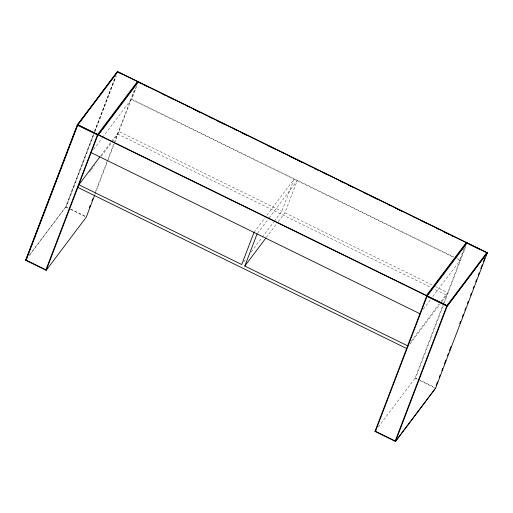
<?xml version="1.0" encoding="UTF-8"?>
<svg xmlns="http://www.w3.org/2000/svg" width="513" height="513" viewBox="0 0 513 513"><rect width="100%" height="100%" fill="white"/><g stroke="black" fill="none" stroke-linecap="round" stroke-linejoin="round"><path stroke-width="0.38" stroke-dasharray="2.56 1.92" d="M93.302 134.65L65.709 206.912L28.824 255.91M94.443 131.668L115.207 77.283M28.991 255.859L65.735 207.053L93.321 134.81M94.745 131.084L115.791 75.969M93.879 134.637L66.28 206.899L69.806 208.624M95.014 131.655L116.348 75.783M95.11 192.721L134.938 88.428M94.815 194.773L114.155 144.127M114.437 143.383L135.772 87.511M136.9 85.851L131.783 99.246L453.967 257.096M274.179 221.43L281.81 211.285L294.071 179.184L266.869 215.313M278.213 221.674L284.895 212.799L297.155 180.691L268.523 218.724M463.983 248.747L459.719 259.911L456.839 258.507M378.299 426.996L415.043 378.19L442.911 305.197M443.194 304.453L464.816 247.837M443.181 305.774L415.588 378.036L417.704 379.069M444.322 302.792L465.939 246.176M93.533 149.475L102.125 138.068M102.6 137.433L131.232 99.4L453.518 257.302M100.843 155.593L110.859 142.281M111.34 141.652L118.971 131.508L281.81 211.285M89.32 172.214L90.75 170.31M91.231 169.681L94.572 165.244M101.253 156.369L111.751 142.422M112.225 141.787L117.952 134.182L430.882 287.498M253.986 232.427L264.964 217.845M257.545 233.3L268.043 219.359M243.637 261.996L246.022 258.828M251.274 251.851L261.771 237.91M262.246 237.275L273.698 222.065M266.285 237.519L277.738 222.302M423.251 309.281L430.407 299.772M432.792 296.604L459.994 260.469L456.397 258.712M410.99 341.382L439.141 303.985M441.052 301.452L447.734 292.577L435.537 286.6M409.964 344.056L440.032 304.126M441.937 301.593L446.708 295.251L433.761 288.909M284.895 212.799L432.671 285.196M70.505 208.971L85.305 216.217M418.403 379.415L434.607 387.353M65.735 207.053L69.986 209.137M70.691 209.484L86.28 217.121M415.043 378.19L417.165 379.229M420 380.62L434.171 387.559"/><path stroke-width="0.77" d="M94.527 195.524L86.28 217.121L46.196 270.364L25.65 260.296L77.412 124.742L117.496 71.499L487.35 252.704L435.588 388.258L395.504 441.501L374.958 431.433L426.72 295.879L466.804 242.636M25.945 259.725L77.437 124.89L117.201 72.07M46.196 270.364L97.957 134.81L138.042 81.567M89.422 207.624L90.275 205.386M91.981 200.916L92.834 198.685M253.986 232.427L241.726 264.528L78.887 184.751L99.888 156.863M408.605 344.55L407.649 345.82L244.81 266.042L257.071 233.934M395.504 441.501L447.265 305.947L487.35 252.704M436.165 385.462L437.589 381.736M439.295 377.267L440.148 375.035M441.853 370.566L442.706 368.328M444.418 363.858L445.835 360.132M447.548 355.663L448.4 353.431M449.535 350.45L450.959 346.724M459.776 323.632L460.629 321.394M462.335 316.925L463.194 314.693M464.9 310.224L465.753 307.986M467.458 303.516L468.311 301.285M470.588 295.321L471.441 293.09M473.146 288.62L473.999 286.382M475.711 281.913L476.564 279.675M478.27 275.205L479.123 272.974M480.828 268.504L482.252 264.779M483.387 261.797L484.811 258.071M485.952 255.096L486.805 252.858M25.65 260.296L26.605 259.027M244.81 266.042L265.805 238.154M447.291 306.088L487.055 253.275M374.958 431.433L375.907 430.163M395.799 440.93L435.563 388.11M118.477 72.404L122.703 74.475M138.318 82.125L141.915 83.888M143.351 84.594L148.385 87.056M161.332 93.398L164.929 95.162M168.527 96.925L173.561 99.387M186.501 105.729L187.944 106.435M193.696 109.256L200.884 112.777M209.516 117.009L213.113 118.766M216.71 120.529L224.617 124.409M234.685 129.34L236.127 130.046M241.879 132.861L247.632 135.682M267.049 145.192L272.801 148.013M274.237 148.719L275.68 149.424M282.868 152.945L284.311 153.65M290.063 156.471L295.815 159.286M297.251 159.992L302.285 162.461M315.232 168.803L318.829 170.56M322.427 172.323L327.461 174.792M340.401 181.134L343.999 182.897M347.596 184.654L352.63 187.123M363.416 192.407L367.013 194.171M370.61 195.934L377.799 199.454M388.585 204.738L390.027 205.444M395.78 208.265L402.968 211.786M413.754 217.07L415.197 217.775M420.949 220.596L426.701 223.411M436.768 228.349L438.211 229.048M443.963 231.87L449.715 234.691M451.151 235.39L454.031 236.801M467.08 243.194L479.052 249.061M77.412 124.742L447.265 305.947M91.147 152.65L419.91 313.719M77.867 187.425L406.623 348.494M77.687 125.3L26.195 260.142L45.92 269.806L97.412 134.964L77.687 125.3M426.996 296.437L375.503 431.279L395.228 440.943L446.72 306.101L426.996 296.437M117.746 71.916L77.982 124.73L97.707 134.4L137.471 81.58L117.746 71.916M138.292 81.984L98.528 134.797L426.47 295.469L466.234 242.649L138.292 81.984M467.054 243.053L427.291 295.866L447.015 305.53L486.779 252.717L467.054 243.053"/></g></svg>
